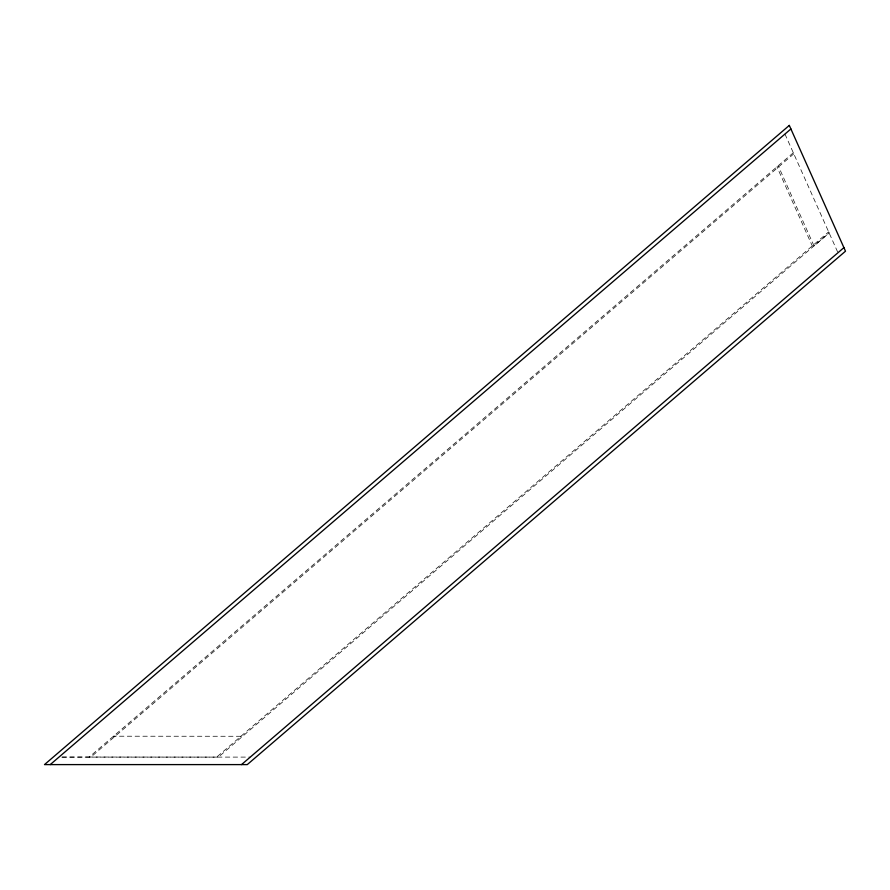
<?xml version="1.0" encoding="UTF-8"?>
<svg xmlns="http://www.w3.org/2000/svg" width="890" height="890" viewBox="0 0 890 890"><rect width="100%" height="100%" fill="white"/><g stroke="black" fill="none" stroke-linecap="round" stroke-linejoin="round"><path stroke-width="0.67" stroke-dasharray="4.45 3.34" d="M793.313 152.757L89.2 757.034L218.384 757.101L829.135 232.946L828.657 231.867L216.648 757.101M793.791 153.837L90.936 757.034L58.985 757.101M814.016 245.929L778.672 166.808L776.926 166.808L812.27 245.929L814.016 245.929L829.135 232.946M115.211 736.208L113.464 736.208L242.659 736.275L240.912 736.275M61.755 757.101L250.268 757.101M784.958 134.056L837.968 252.727"/><path stroke-width="1.33" d="M50.24 764.599L790.899 128.961M241.524 764.599L843.909 247.631M789.308 125.401L44.5 764.599L247.264 764.599L845.5 251.191L789.308 125.401"/></g></svg>
